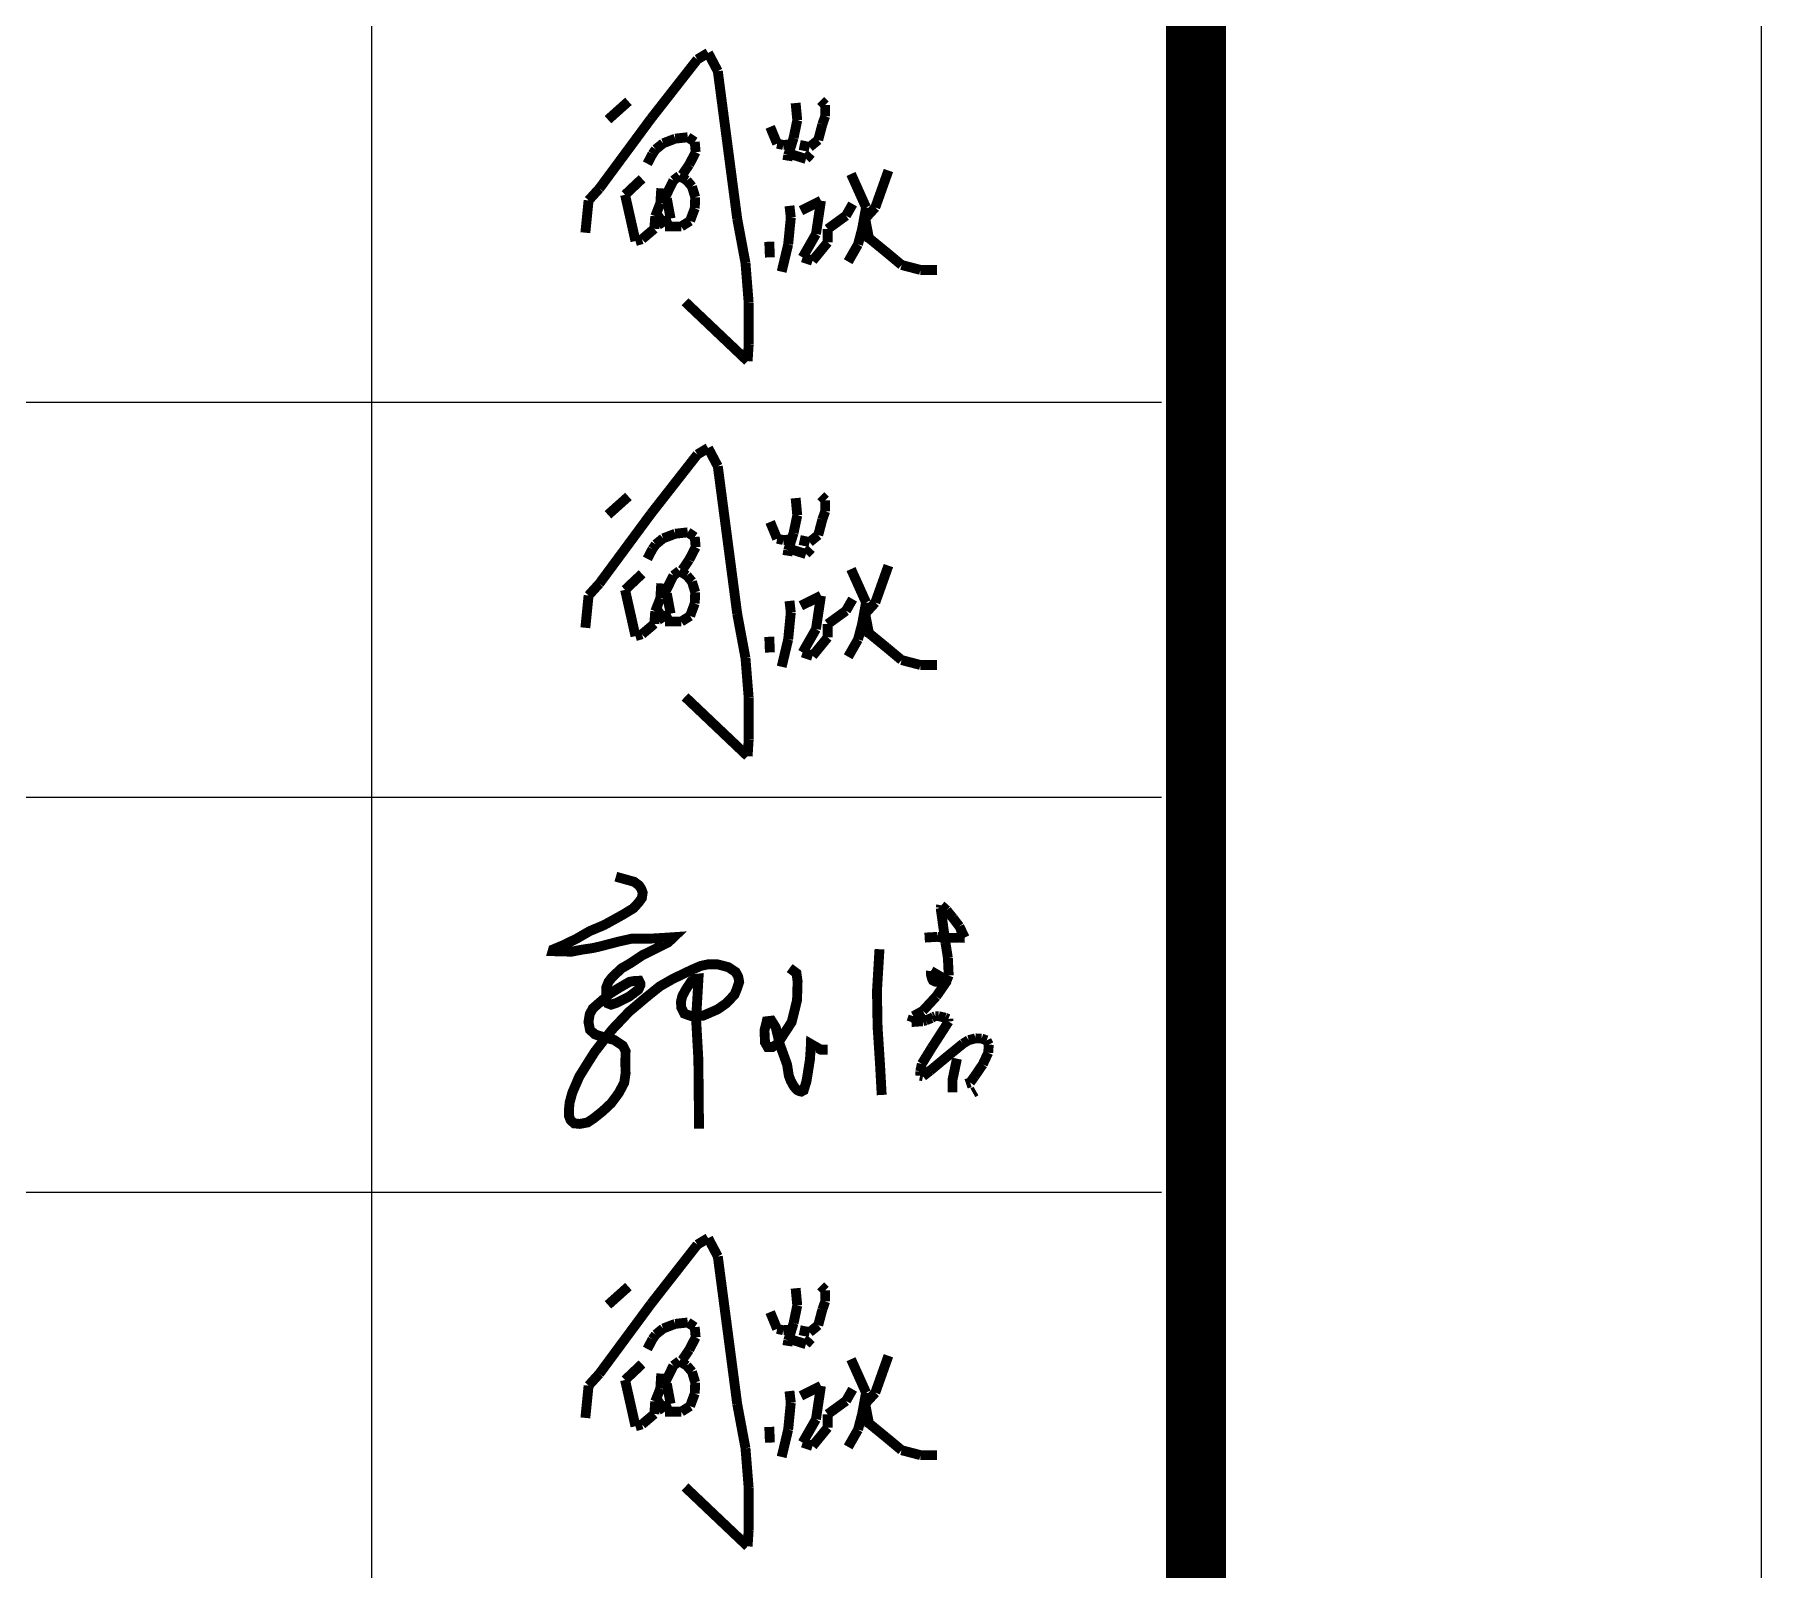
# Model space of a CAD drawing. Extents: x -33967 to 1773478, y -1022458 to -784650.
# Drawn here: x 634338 to 640446, y -1009108 to -1003682 of the extents above; entities that cross this region are included whole.
import ezdxf

# ---------------------------------------------------------------- set-up
doc = ezdxf.new("R2010")
doc.units = 0
doc.header["$LTSCALE"] = 1000
doc.header["$MEASUREMENT"] = 0
doc.layers.add('PUB_TITLE', color=4, linetype='Continuous')
doc.layers.add('图框文字', color=120, linetype='Continuous')

# ---------------------------------------------------------------- blocks, each defined once
blk = doc.blocks.new('asdf')
at = {"color": 2, "lineweight": 25, "const_width": 25}
for points in [[(2531310.482096203, 1895198.530074152), (2531427.746124997, 1895348.387837175)], [(2531427.746124997, 1895348.387837175), (2531455.016848524, 1895364.735962445)], [(2531455.016848524, 1895364.735962445), (2531479.560474353, 1895318.416291497)], [(2531479.560474353, 1895318.416291497), (2531528.647726012, 1894945.134236371)], [(2531201.399297139, 1895195.805386607), (2531253.213646495, 1895242.125057555)], [(2531676.574639132, 1895237.863114139), (2531680.736946361, 1895194.197133844)], [(2531740.049753095, 1895244.10110885), (2531751.496074215, 1895232.664773669)], [(2531751.496074215, 1895204.593797469), (2531744.212028644, 1895183.80047022)], [(2531751.496074215, 1895232.664773669), (2531751.496074215, 1895204.593797469)], [(2531179.582737326, 1895021.425452997), (2531310.482096203, 1895198.530074152)], [(2531612.058956281, 1895177.562475509), (2531629.748722404, 1895134.936166772)], [(2531680.736946361, 1895194.197133844), (2531671.371763015, 1895149.491499309)], [(2531744.212028644, 1895183.80047022), (2531733.806276411, 1895144.293158839)], [(2531314.007060533, 1895108.929780186), (2531322.247722377, 1895120.691887203)], [(2531322.247722377, 1895120.691887203), (2531341.083552559, 1895135.982609008)], [(2531341.083552559, 1895135.982609008), (2531371.691788485, 1895147.744716025)], [(2531371.691788485, 1895147.744716025), (2531403.477261817, 1895151.273348131)], [(2531403.477261817, 1895151.273348131), (2531421.135854592, 1895139.511241114)], [(2531421.135854592, 1895139.511241114), (2531423.490329405, 1895113.634622993)], [(2531629.748722404, 1895134.936166772), (2531645.357350754, 1895131.817169416)], [(2531645.357350754, 1895131.817169416), (2531658.884841328, 1895132.856840974)], [(2531671.371763015, 1895149.491499309), (2531657.844272441, 1895105.825519014)], [(2531711.954203058, 1895126.618846263), (2531686.980391364, 1895131.817169416)], [(2531733.806276411, 1895144.293158839), (2531711.954203058, 1895126.618846263)], [(2531301.057417383, 1895084.22935545), (2531314.007060533, 1895108.929780186)], [(2531407.008974036, 1895081.876934047), (2531389.35038126, 1895056.000315926)], [(2531423.490329405, 1895113.634622993), (2531407.008974036, 1895081.876934047)], [(2531657.844272441, 1895105.825519014), (2531655.763102986, 1895092.309858035)], [(2531670.655884822, 1895106.487313944), (2531702.848068967, 1895096.378603323)], [(2531702.848068967, 1895096.378603323), (2531715.724942625, 1895110.163203993)], [(2531287.737242244, 1895046.258434124), (2531244.690301944, 1895005.638532182)], [(2531344.615296458, 1894996.013587456), (2531366.982838859, 1895041.885787506)], [(2531366.982838859, 1895041.885787506), (2531382.286956822, 1895053.647894523)], [(2531382.286956822, 1895053.647894523), (2531401.122787004, 1895041.885787506)], [(2531401.122787004, 1895041.885787506), (2531414.072398474, 1895026.595048384)], [(2531816.83994168, 1895058.31903978), (2531854.881215306, 1894973.856808191)], [(2531911.580656374, 1895067.062982344), (2531878.289611716, 1894973.513754673)], [(2531144.13081575, 1894909.713315603), (2531152.31204548, 1894991.453907318)], [(2531152.31204548, 1894991.453907318), (2531179.582737326, 1895021.425452997)], [(2531244.690301944, 1895005.638532182), (2531261.430769927, 1894931.566972772)], [(2531321.070484971, 1894951.317598108), (2531334.020128121, 1894984.251480439)], [(2531334.020128121, 1894984.251480439), (2531336.374602934, 1895021.890205577)], [(2531359.919382741, 1894945.436544599), (2531350.50148349, 1894996.013587456)], [(2531414.072398474, 1895026.595048384), (2531422.313091998, 1894999.542219561)], [(2531422.313091998, 1894999.542219561), (2531421.135854592, 1894971.313162721)], [(2531690.035759621, 1894965.410585032), (2531740.757426108, 1894990.749254509)], [(2531740.757426108, 1894990.749254509), (2531728.077033246, 1894906.28702292)], [(2531318.826700888, 1894919.619944827), (2531321.070484971, 1894951.317598108)], [(2531337.55184034, 1894938.379280389), (2531325.779466277, 1894956.022423598)], [(2531338.729077747, 1894936.026858986), (2531359.919382741, 1894945.436544599)], [(2531421.135854592, 1894971.313162721), (2531409.363448848, 1894939.555491091)], [(2531528.647726012, 1894945.134236371), (2531549.637051617, 1894832.737585042)], [(2531664.339987129, 1894947.90190301), (2531657.733708432, 1894880.246852203)], [(2531661.03684778, 1894977.604128039), (2531664.339987129, 1894947.90190301)], [(2531757.664658831, 1894918.956366316), (2531804.159548818, 1894952.741258952)], [(2531804.159548818, 1894952.741258952), (2531821.066749861, 1894982.30303135)], [(2531854.881215306, 1894973.856808191), (2531844.998567057, 1894919.463093645)], [(2531855.402006633, 1894948.567299733), (2531853.321312382, 1894942.330673011)], [(2531853.321312382, 1894942.330673011), (2531863.724783638, 1894888.280011982)], [(2531878.289611716, 1894973.513754673), (2531855.402006633, 1894948.567299733)], [(2531261.430769927, 1894931.566972772), (2531270.99677426, 1894888.557661778)], [(2531287.737242244, 1894893.336479883), (2531318.826700888, 1894919.619944827)], [(2531345.792533865, 1894925.440962671), (2531337.55184034, 1894938.379280389)], [(2531386.995906448, 1894925.440962671), (2531345.792533865, 1894925.440962671)], [(2531409.363448848, 1894939.555491091), (2531386.995906448, 1894925.440962671)], [(2531728.077033246, 1894906.28702292), (2531694.262567801, 1894847.163460808)], [(2531757.664658831, 1894885.171473681), (2531757.664658831, 1894918.956366316)], [(2531844.998567057, 1894919.463093645), (2531834.595095801, 1894879.964527002)], [(2531861.644089387, 1894896.595496962), (2531907.419267872, 1894859.175805894)], [(2531270.99677426, 1894888.557661778), (2531287.737242244, 1894893.336479883)], [(2531609.838267087, 1894886.847329338), (2531611.489852601, 1894847.244379948)], [(2531657.733708432, 1894880.246852203), (2531641.218043373, 1894810.941660467)], [(2531719.623416886, 1894838.717237649), (2531757.664658831, 1894885.171473681)], [(2531834.595095801, 1894879.964527002), (2531809.626828147, 1894836.308226528)], [(2531907.419267872, 1894859.175805894), (2531944.871701033, 1894827.992741548)], [(2531549.637051617, 1894832.737585042), (2531557.691623781, 1894732.143387745)], [(2531694.262567801, 1894847.163460808), (2531719.623416886, 1894838.717237649)], [(2531944.871701033, 1894827.992741548), (2531992.72757377, 1894815.519505419)], [(2531992.72757377, 1894815.519505419), (2532034.341395433, 1894815.519505419)], [(2531555.006755834, 1894584.605214392), (2531396.60008546, 1894734.825892746)], [(2531557.691623781, 1894732.143387745), (2531557.691623781, 1894626.184163128)], [(2531557.691623781, 1894626.184163128), (2531555.006755834, 1894584.605214392)]]:
    blk.add_lwpolyline(points, dxfattribs=at)
blk = doc.blocks.new('wfadf')
at = {"color": 2, "lineweight": 25, "const_width": 25}
for points in [[(2531221.373808356, 1893279.657295602), (2531267.978610107, 1893266.619355912), (2531279.630814762, 1893257.870906593), (2531285.425377199, 1893249.508193451), (2531289.28849321, 1893239.215620301), (2531287.356972397, 1893225.706640914), (2531278.986924901, 1893214.127480874), (2531265.990332367, 1893199.832554371), (2531239.592558926, 1893183.750401202), (2531191.947759007, 1893157.375715543), (2531155.248417257, 1893141.936876149), (2531121.768376044, 1893122.638316742), (2531088.932075919, 1893106.556163573), (2531062.534302478, 1893095.620317308), (2531061.246597141, 1893091.117324179), (2531108.891397061, 1893089.830777947), (2531135.932985976, 1893094.977044192), (2531162.330759417, 1893098.836764205), (2531182.290080559, 1893103.339757334), (2531204.180922514, 1893109.129337355), (2531229.290990618, 1893115.56219049), (2531260.839511019, 1893122.638316742), (2531305.908900266, 1893122.638316742), (2531348.402878838, 1893125.211449864), (2531367.718310119, 1893126.498036755), (2531353.553625799, 1893112.989016708), (2531288.524989797, 1893080.82475103), (2531257.62028487, 1893060.239645391), (2531236.373332778, 1893048.017212235), (2531212.553052834, 1893025.843338693), (2531202.8953, 1893013.620905537), (2531197.100737564, 1892999.468612375), (2531197.100737564, 1892980.170052968), (2531197.100737564, 1892967.304346696), (2531200.963779188, 1892958.941674213), (2531209.333826685, 1892955.725227316), (2531223.498511004, 1892960.228220445), (2531255.047031406, 1892976.310373614), (2531264.70478424, 1892983.386499865), (2531278.225578697, 1892993.679073015), (2531283.376325659, 1893004.614919279), (2531283.376325659, 1893009.761185524), (2531280.15709951, 1893016.19403866), (2531267.924010389, 1893015.550765544), (2531256.334736743, 1893013.620905537), (2531230.580778778, 1892998.825339259), (2531206.114600536, 1892983.386499865), (2531187.44298473, 1892967.304346696), (2531162.976732102, 1892946.075967942), (2531155.233688723, 1892931.729159984), (2531152.014462574, 1892911.787327461), (2531155.877578585, 1892891.845454278), (2531168.754483181, 1892880.266334898), (2531193.864551284, 1892872.546894871), (2531217.686988438, 1892866.114041735), (2531238.933940531, 1892851.961789232), (2531246.01628269, 1892837.80949607), (2531245.372467215, 1892808.861677289), (2531246.01628269, 1892781.843677855), (2531242.532389244, 1892758.144587126), (2531228.980426827, 1892732.418378992), (2531209.555944883, 1892706.240810334), (2531187.872790139, 1892685.930643878), (2531165.286210907, 1892667.877158066), (2531149.47557569, 1892657.496394576), (2531130.051093746, 1892653.885673017), (2531115.595632454, 1892655.239713931), (2531106.561015639, 1892663.815116643), (2531102.495419475, 1892674.195880133), (2531102.495419475, 1892689.090004911), (2531104.302342838, 1892708.046171113), (2531111.07836124, 1892732.869698857), (2531128.699415988, 1892773.643805799), (2531149.479146244, 1892807.042776914), (2531168.45187875, 1892836.831026471), (2531190.175127837, 1892864.998631117), (2531212.309957632, 1892892.981560555), (2531254.772842632, 1892937.66393489), (2531298.259583923, 1892974.416009305), (2531333.042951646, 1893002.398938742), (2531365.567646569, 1893020.903785079), (2531413.451227272, 1893043.921952044), (2531436.489630328, 1893053.851395669), (2531455.462362834, 1893057.913437092), (2531478.048942067, 1893057.913437092), (2531506.056365775, 1893050.692034635), (2531525.029098281, 1893038.054590501), (2531531.353367245, 1893025.868466232), (2531533.612040046, 1893013.231022097), (2531528.19119557, 1892996.53153654), (2531521.867000992, 1892981.186091896), (2531501.539020174, 1892959.521884526), (2531478.952440942, 1892943.725079359), (2531442.362149855, 1892927.928274191), (2531412.999552221, 1892926.574273936), (2531394.930244203, 1892932.892996003), (2531386.799051876, 1892948.689801171), (2531386.347302438, 1892963.583925949), (2531389.509474114, 1892977.124050473), (2531397.640666441, 1892992.469535776), (2531412.096053346, 1893014.585063011), (2531422.034169037, 1893020.903785079), (2531430.617110801, 1893021.806424809), (2531424.542631827, 1892919.501115824), (2531430.322316956, 1892817.450863553), (2531431.767647365, 1892666.545195232), (2531431.767647365, 1892641.995956119)], [(2532045.248218501, 1893207.075343697), (2532043.869464043, 1893200.187592665)], [(2532043.869464043, 1893200.187592665), (2532056.004958028, 1893112.686754377)], [(2532059.03576308, 1893194.677424366), (2532045.248218501, 1893207.075343697)], [(2532075.030579362, 1893175.013499166), (2532059.03576308, 1893194.677424366)], [(2532091.024056686, 1893154.074818973), (2532075.030579362, 1893175.013499166)], [(2532104.811601265, 1893125.421821845), (2532091.024056686, 1893154.074818973)], [(2532003.33542194, 1893125.421821845), (2532035.322450976, 1893127.350380749)], [(2532035.322450976, 1893127.350380749), (2532056.279518735, 1893124.5952966)], [(2532056.004958028, 1893112.686754377), (2532062.071477642, 1893074.390922067)], [(2532056.279518735, 1893124.5952966), (2532090.472554903, 1893125.14631343)], [(2532090.472554903, 1893125.14631343), (2532104.811601265, 1893125.421821845)], [(2531888.938449963, 1893096.061512971), (2531882.551249988, 1892989.966418222), (2531884.148031386, 1892899.027742347), (2531890.536123998, 1892800.535029076), (2531894.528151877, 1892727.145905823)], [(2532062.071477642, 1893074.390922067), (2532064.289089075, 1893029.600678218)], [(2531661.486067198, 1893048.370176897), (2531678.693458415, 1893035.475927694), (2531681.561356951, 1893014.701836944), (2531680.127407683, 1892966.706571502), (2531666.504926829, 1892911.547802657), (2531643.56173854, 1892876.446786418), (2531630.656195127, 1892856.38907447), (2531617.750651714, 1892848.509232924), (2531605.562120129, 1892848.509232924), (2531599.109311229, 1892859.970805843), (2531597.675361961, 1892890.057414424), (2531603.411159033, 1892913.696857744), (2531615.599765006, 1892915.129574688), (2531626.354347323, 1892897.937215311), (2531636.391992199, 1892855.672736328), (2531655.032514432, 1892803.893499423), (2531659.334362237, 1892775.955945929), (2531663.804472387, 1892763.936281437), (2531672.223763771, 1892748.596895051), (2531680.395422374, 1892739.690158504), (2531685.843194777, 1892736.968659058), (2531691.043334398, 1892735.731595374), (2531696.986372362, 1892738.947920294), (2531704.167499842, 1892762.204432939), (2531712.819472313, 1892816.640846044), (2531714.800162626, 1892845.929960225), (2531715.19634532, 1892856.220744359), (2531740.549583013, 1892841.576187268), (2531757.979985067, 1892841.576187268)], [(2532019.535321904, 1893040.989552045), (2532019.140775713, 1893033.762660563), (2532019.666837301, 1893029.55790448), (2532020.850475873, 1893025.353148397), (2532021.902599048, 1893021.411214981), (2532024.401317202, 1893016.812265556), (2532027.689127739, 1893015.104121516), (2532030.056404883, 1893014.052912165), (2532052.282060639, 1893011.030776766), (2532057.148055938, 1893011.424970108)], [(2532019.2933425, 1893041.011020233), (2532060.419427049, 1893016.579042966)], [(2532060.419427049, 1893016.579042966), (2532032.631518011, 1892976.599462284)], [(2532064.289089075, 1893029.600678218), (2532056.843815003, 1893011.417082175)], [(2532032.631518011, 1892976.599462284), (2531998.730300226, 1892939.951516714)], [(2531998.730300226, 1892939.951516714), (2531974.83273267, 1892926.624976267)], [(2531974.83273267, 1892926.624976267), (2531969.830907556, 1892911.632658923)], [(2531969.830907556, 1892911.632658923), (2531985.807722296, 1892912.806415848)], [(2531985.807722296, 1892912.806415848), (2531998.668113081, 1892913.765328253)], [(2531998.668113081, 1892913.765328253), (2532006.345919467, 1892916.06665297)], [(2532006.345919467, 1892916.06665297), (2532020.741797143, 1892921.820005422)], [(2532020.741797143, 1892921.820005422), (2532025.924381542, 1892924.888411273)], [(2532055.100120196, 1892899.190217498), (2532021.180008231, 1892846.627229087)], [(2532025.924381542, 1892924.888411273), (2532030.147156457, 1892926.61444547)], [(2532030.147156457, 1892926.61444547), (2532038.78469794, 1892926.61444547)], [(2532038.78469794, 1892926.61444547), (2532055.483954725, 1892922.587086555)], [(2532063.929578943, 1892913.189997074), (2532055.100120196, 1892899.190217498)], [(2532055.483954725, 1892922.587086555), (2532063.353752762, 1892919.518640046)], [(2532063.353752762, 1892919.518640046), (2532063.929578943, 1892913.189997074)], [(2532021.180008231, 1892846.627229087), (2531996.126771441, 1892805.889878286)], [(2532063.426725955, 1892826.994774299), (2532100.3918508, 1892857.072763077)], [(2532100.3918508, 1892857.072763077), (2532114.637839604, 1892865.907369765)], [(2532114.637839604, 1892865.907369765), (2532131.831246152, 1892870.324652779)], [(2532131.831246152, 1892870.324652779), (2532147.550906635, 1892869.83385259)], [(2532147.550906635, 1892869.83385259), (2532160.323149374, 1892865.416528917)], [(2532160.323149374, 1892865.416528917), (2532165.72681056, 1892854.618721476)], [(2532165.72681056, 1892854.618721476), (2532164.253064495, 1892834.004625651)], [(2531996.126771441, 1892805.889878286), (2531992.19685632, 1892786.748264345)], [(2532017.25009311, 1892788.711505758), (2532063.426725955, 1892826.994774299)], [(2532085.128105401, 1892819.059676563), (2532073.829608727, 1892765.561276908), (2532073.829608727, 1892740.529898069), (2532073.829608727, 1892733.658532794)], [(2532150.498324379, 1892804.555963798), (2532129.37500271, 1892773.63486072)], [(2532164.253064495, 1892834.004625651), (2532150.498324379, 1892804.555963798)], [(2531992.19685632, 1892786.748264345), (2531991.705607632, 1892775.950416244)], [(2531991.705607632, 1892775.950416244), (2531999.074189185, 1892774.47797502)], [(2531999.074189185, 1892774.47797502), (2532017.25009311, 1892788.711505758)], [(2532118.532495506, 1892758.689911633), (2532108.216421823, 1892755.254228995)], [(2532129.37500271, 1892773.63486072), (2532118.532495506, 1892758.689911633)], [(2532133.269658613, 1892737.094215431), (2532125.409828371, 1892732.676932418)]]:
    blk.add_lwpolyline(points, dxfattribs=at)

msp = doc.modelspace()

# ---------------------------------------------------------------- linework, layer by layer
at = {"layer": 'PUB_TITLE'}
for p, q in [((635530.5267686103, -1000791.994621015), (635530.5267686103, -1013362.328371015)), ((638323.9342686103, -1004982.105871015), (628547.0080186103, -1004982.105871015)), ((638323.9342686103, -1006378.809621015), (628547.0080186103, -1006378.809621015)), ((638323.9342686103, -1007775.513371015), (628547.0080186077, -1007775.513371015))]:
    msp.add_line(p, q, dxfattribs=at)
msp.add_lwpolyline([(521645.9880186105, -1022458.380996015), (640445.9880186105, -1022458.380996015), (640445.9880186105, -938458.3809960149), (521645.9880186105, -938458.3809960149)], close=True, dxfattribs=at)
at = {"layer": 'PUB_TITLE', "const_width": 212.121}
for points in [[(524466.3040186104, -1021044.198996015), (524466.3040186104, -939872.562996015), (638445.9880186105, -939872.562996015), (638445.9880186105, -1021044.198996015)], [(628547.0080186103, -939872.562996015), (638445.9880186105, -939872.562996015), (638445.9880186105, -1021044.198996015), (628547.0080186103, -1021044.198996015)]]:
    msp.add_lwpolyline(points, close=True, dxfattribs=at)

# ---------------------------------------------------------------- block references
at = {"layer": '图框文字', "xscale": 1.39670375, "yscale": 1.39670375, "zscale": 1.39670375}
for name, p in [('asdf', (-2898972.077939425, -3651009.718606096)), ('asdf', (-2898972.077939425, -3652406.422356097)), ('wfadf', (-2898972.077939425, -3651009.718606096)), ('asdf', (-2898972.077939425, -3655199.829856096))]:
    msp.add_blockref(name, p, dxfattribs=at)

doc.saveas('drawing.dxf')
